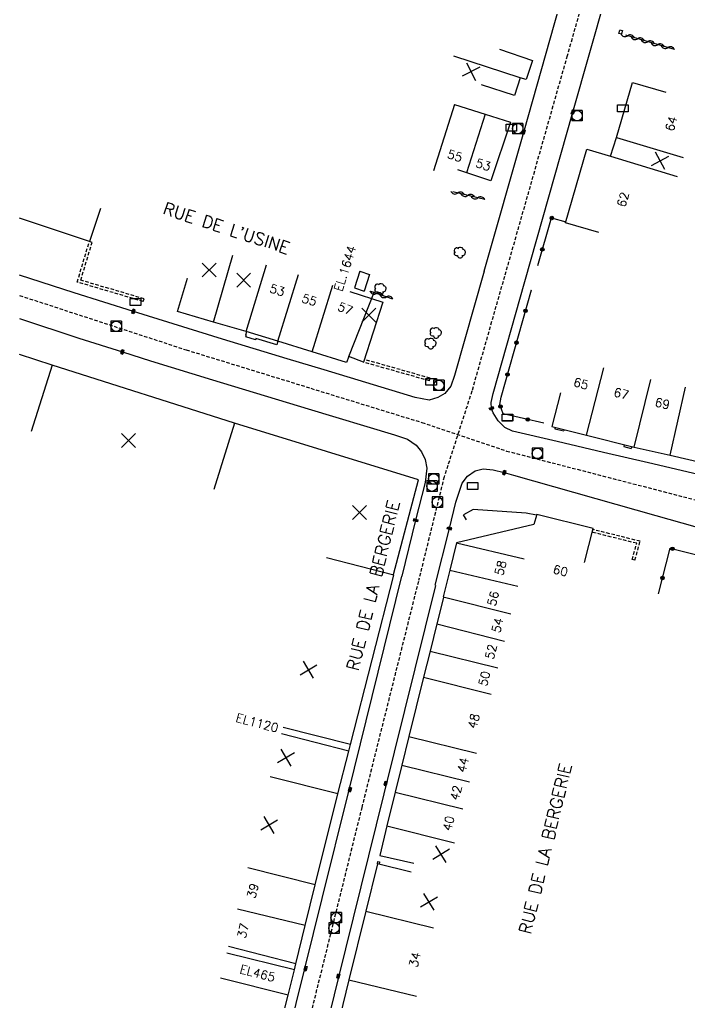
# Model space of a CAD drawing. Header units: millimetres. Extents: x 115000 to 116001, y 121999 to 123001.
# Drawn here: x 115000 to 115096.1, y 122279.4 to 122420.5 of the extents above; entities that cross this region are included whole.
import ezdxf
from ezdxf.enums import TextEntityAlignment as Align

# ---------------------------------------------------------------- set-up
doc = ezdxf.new("R2010")
doc.units = ezdxf.units.MM
doc.linetypes.add('DASHED', pattern=[0.75, 0.5, -0.25])
doc.layers.get('0').update_dxf_attribs({"linetype": 'CONTINUOUS'})
for name, color, linetype in [('W0001', 6, 'DASHED'), ('W0008', 7, 'CONTINUOUS'), ('W0100', 7, 'CONTINUOUS'), ('W0105', 7, 'CONTINUOUS'), ('W0112', 1, 'DASHED'), ('W0300', 7, 'CONTINUOUS'), ('W0310', 3, 'CONTINUOUS'), ('W0322', 7, 'CONTINUOUS'), ('W0400', 7, 'CONTINUOUS'), ('W0420', 7, 'CONTINUOUS'), ('W0984', 7, 'CONTINUOUS'), ('W0989', 7, 'CONTINUOUS'), ('W0991', 7, 'CONTINUOUS'), ('W1102', 7, 'CONTINUOUS'), ('W1471', 7, 'CONTINUOUS')]:
    doc.layers.add(name, color=color, linetype=linetype)
doc.styles.get("Standard").update_dxf_attribs({"font": 'romans.shx', "width": 0.85})

# ---------------------------------------------------------------- blocks, each defined once
blk = doc.blocks.new('T400')
for p, q in [((-0.15, 0.3), (0.15, 0.3)), ((-0.15, -0.25), (-0.15, 0.3)), ((-0.15, 0.15), (0.15, 0.15)), ((-0.15, 0), (0.15, 0)), ((0.15, 0.3), (0.15, -0.25)), ((-0.15, -0.15), (0.15, -0.15)), ((-0.15, -0.25), (-0.15, -0.3)), ((-0.15, -0.3), (0.15, -0.3)), ((0.15, -0.3), (0.15, -0.25))]:
    blk.add_line(p, q)
blk = doc.blocks.new('T420')
for p, q in [((0.75, 0.75), (-0.75, 0.75)), ((-0.75, 0.75), (-0.75, -0.75)), ((0.75, 0.75), (0.75, -0.75)), ((0.75, -0.75), (-0.75, -0.75))]:
    blk.add_line(p, q)
blk.add_ellipse((0, 0), major_axis=(-0.53, 0.53), ratio=1, start_param=3.926991, end_param=10.210176)
blk = doc.blocks.new('t991o')
at = {"color": 0, "linetype": 'Continuous'}
for p, q in [((-1, 1), (1, -1)), ((-1, -1), (1, 1))]:
    blk.add_line(p, q, dxfattribs=at)
blk = doc.blocks.new('T1471')
at = {"color": 0, "linetype": 'Continuous', "flags": 128}
blk.add_lwpolyline([(-0.75, -0.5), (-0.75, 0.5), (0.75, 0.5), (0.75, -0.5), (-0.75, -0.5)], dxfattribs=at)
blk = doc.blocks.new('T300')
for p, q in [((-0.8, 0.51), (-0.86, 0.34)), ((-0.86, 0.34), (-0.86, 0.17)), ((-0.86, 0.17), (-0.74, 0.06)), ((-0.69, 0.63), (-0.8, 0.51)), ((-0.8, -0.06), (-0.74, 0.06)), ((-0.74, 0.06), (-0.69, 0.11)), ((-0.57, 0.69), (-0.69, 0.63)), ((-0.46, 0.69), (-0.57, 0.69)), ((-0.29, 0.63), (-0.46, 0.69)), ((-0.29, 0.63), (-0.17, 0.74)), ((-0.23, 0.57), (-0.29, 0.63)), ((-0.17, 0.74), (-0.06, 0.8)), ((-0.06, 0.8), (0.06, 0.8)), ((0.06, 0.8), (0.23, 0.74)), ((0.23, 0.74), (0.34, 0.63)), ((0.34, 0.63), (0.4, 0.51)), ((0.46, 0.46), (0.34, 0.46)), ((0.4, 0.51), (0.4, 0.46)), ((0.57, 0.4), (0.46, 0.46)), ((0.57, 0.4), (0.69, 0.29)), ((0.69, 0.29), (0.74, 0.17)), ((0.74, 0.06), (0.69, -0.17)), ((0.74, 0.17), (0.74, 0.06)), ((-0.8, -0.17), (-0.8, -0.06)), ((-0.8, -0.23), (-0.8, -0.17)), ((-0.74, -0.34), (-0.8, -0.23)), ((-0.69, -0.4), (-0.74, -0.34)), ((-0.51, -0.46), (-0.69, -0.4)), ((-0.4, -0.46), (-0.51, -0.46)), ((-0.4, -0.46), (-0.34, -0.46)), ((-0.34, -0.46), (-0.34, -0.4)), ((-0.34, -0.51), (-0.34, -0.46)), ((-0.29, -0.63), (-0.34, -0.51)), ((-0.17, -0.74), (-0.29, -0.63)), ((-0.06, -0.8), (-0.17, -0.74)), ((0.06, -0.8), (-0.06, -0.8)), ((0.17, -0.74), (0.06, -0.8)), ((0.23, -0.69), (0.17, -0.74)), ((0.29, -0.46), (0.23, -0.46)), ((0.29, -0.63), (0.23, -0.69)), ((0.46, -0.4), (0.29, -0.46)), ((0.34, -0.51), (0.29, -0.63)), ((0.34, -0.51), (0.34, -0.46)), ((0.57, -0.34), (0.46, -0.4)), ((0.63, -0.29), (0.57, -0.34)), ((0.69, -0.17), (0.63, -0.29))]:
    blk.add_line(p, q)
blk = doc.blocks.new('t322o')
at = {"color": 0, "linetype": 'Continuous'}
for radius in [0.25, 0.15]:
    blk.add_circle((0, 0), radius, dxfattribs=at)
blk = doc.blocks.new('t310o')
at = {"color": 0, "linetype": 'Continuous'}
for centre, start, end in [((-0.5, 0.38), 216.8699, 323.1304), ((0.5, -0.37), 36.8699, 143.1303)]:
    blk.add_arc(centre, 0.625, start, end, dxfattribs=at)

msp = doc.modelspace()

# ---------------------------------------------------------------- linework, layer by layer
at = {"layer": 'W0001'}
for points in [[(115110.04, 122527.11), (115102.58, 122500.89), (115090.53, 122457.43), (115078.59, 122415.29), (115069.59, 122383.61)], [(115069.59, 122383.61), (115064.91, 122367.15), (115060.93, 122354.85), (115057.25, 122339.94)], [(115000, 122380.88), (115023.9, 122373.07), (115057.72, 122362.65), (115069.88, 122358.55), (115142, 122339.91), (115152.85, 122335.37), (115173.62, 122329.32), (115181.44, 122327.08), (115187.37, 122325.27), (115192.06, 122323.46), (115196.96, 122321.22), (115205.57, 122316.83), (115221.19, 122308.62), (115247.66, 122294.74), (115282.05, 122276.73), (115324.77, 122254.3), (115347.92, 122242.27), (115350.3, 122241.56), (115356.13, 122239.62)], [(115022.66, 122198.7), (115029.02, 122224.83), (115034.99, 122250.17), (115049.15, 122307.38), (115057.29, 122339.93)]]:
    msp.add_lwpolyline(points, dxfattribs=at)
at = {"layer": 'W0008'}
for points in [[(115072.53, 122382.87), (115079.41, 122407.2), (115084.2, 122424.04), (115091.63, 122450.26), (115096.7, 122468.08), (115103.31, 122491.46), (115106.76, 122503.67), (115107.47, 122505.33), (115108.6, 122506.72), (115109.99, 122507.74), (115110.8, 122508.1)], [(115066.66, 122384.35), (115072.35, 122404.34), (115081.29, 122435.84), (115084.99, 122448.99), (115095.88, 122487.44), (115095.76, 122488.59), (115095.33, 122489.54), (115094.68, 122490.3), (115094.26, 122490.57)], [(115066.66, 122384.35), (115062.43, 122369.37), (115061.88, 122367.84), (115061.02, 122366.82), (115060.03, 122366.25), (115058.78, 122365.86), (115056.77, 122366.22), (115043.73, 122370.18), (115038.41, 122371.77), (115029.12, 122374.59), (115016.33, 122378.58), (115007.84, 122381.25), (115000, 122383.81)], [(115147.06, 122345.49), (115146.6, 122344.81), (115145.8, 122344.26), (115144.67, 122344.15), (115143.47, 122344.4), (115118.84, 122350.15), (115114.41, 122351.16), (115110.01, 122352.22), (115090.25, 122356.83), (115083.79, 122358.35), (115077.13, 122359.9), (115070.74, 122361.41), (115069.65, 122361.93), (115068.69, 122362.9), (115067.98, 122364.05), (115067.75, 122364.67), (115067.69, 122365.49), (115067.98, 122366.79), (115072.53, 122382.87)], [(115000, 122377.59), (115008.48, 122374.76), (115014.74, 122372.79), (115018.8, 122371.5), (115027.67, 122368.76), (115041.43, 122364.59), (115053.79, 122360.87), (115055.66, 122360.23), (115056.9, 122359.39), (115057.66, 122358.42), (115058.22, 122357.34), (115058.45, 122356.09), (115058.19, 122354.05), (115056.83, 122348.61), (115054.84, 122340.6)], [(115059.66, 122339.28), (115061.7, 122347.43), (115062.62, 122351.23), (115063.51, 122353.92), (115064.29, 122354.96), (115065.38, 122355.69), (115066.53, 122355.99), (115067.99, 122355.86), (115069.55, 122355.48), (115070.89, 122355.09), (115091.33, 122349.31), (115113.35, 122343.09), (115142.84, 122334.8), (115145.24, 122334.13), (115153.15, 122331.94), (115167.08, 122327.95), (115174.25, 122325.95), (115185.35, 122322.75), (115190.66, 122320.8), (115196.78, 122317.94), (115205.16, 122313.61), (115237.9, 122296.43), (115249.87, 122290.2)]]:
    msp.add_lwpolyline(points, dxfattribs=at)
at = {"layer": 'W0008', "flags": 128}
for points in [[(115000, 122256.02), (115009.03, 122253.33), (115011.1, 122251.03), (115027.28, 122246.17, 0.151), (115030.71, 122247.13, 0.1683), (115032.26, 122249.3), (115043.4, 122294.3), (115047.18, 122309.51), (115054.88, 122340.59)], [(115059.69, 122339.24), (115052.26, 122309.33), (115045.65, 122282.63), (115037.18, 122248.02, 0.1716), (115037.58, 122245.45, 0.1194), (115039.54, 122243.1, 0.0531), (115042.23, 122241.62), (115058.74, 122236.64), (115061.83, 122237.18), (115092.55, 122227.92), (115132.68, 122215.77), (115162.45, 122206.76), (115182.71, 122200.7), (115228.74, 122186.86), (115249.46, 122180.61), (115303.16, 122164.47), (115305.37, 122162.31), (115323.93, 122156.92, 0.1386), (115326.16, 122156.94, 0.13), (115327.94, 122157.97, 0.1202), (115329.1, 122160.07), (115329.11, 122160.1)]]:
    msp.add_lwpolyline(points, format="xyb", dxfattribs=at)
at = {"layer": 'W0100'}
for p, q in [((115048.83, 122384.35), (115048.06, 122381.96)), ((115048.06, 122381.96), (115049.46, 122381.5))]:
    msp.add_line(p, q, dxfattribs=at)
for points in [[(115068.88, 122416.22), (115073.62, 122414.63), (115072.7, 122411.87), (115071.84, 122412.1), (115071.02, 122409.58), (115066.27, 122411.13)], [(115083.15, 122389.92), (115078.35, 122391.31), (115081.41, 122401.88), (115084.83, 122400.85), (115085.65, 122403.57), (115087.98, 122411.46), (115092.77, 122410.04)], [(115062.4, 122408.3), (115066.8, 122406.9), (115070.47, 122405.76), (115067.63, 122397.31), (115062.89, 122398.91)], [(115011.6, 122393.35), (115010.01, 122388.61), (115000, 122391.95)], [(115048.83, 122384.35), (115050.23, 122383.88), (115049.46, 122381.5)], [(115047.37, 122381.46), (115052.13, 122379.93), (115049.35, 122371.3), (115047.25, 122372.13), (115046.9, 122371.25), (115041.97, 122372.79), (115037.05, 122374.32), (115032.52, 122375.69), (115027.83, 122377.06), (115022.67, 122378.58), (115024.08, 122383.37), (115024.08, 122383.37), (115024.08, 122383.37), (115024.08, 122383.37), (115024.08, 122383.37), (115024.08, 122383.37), (115024.08, 122383.37), (115024.08, 122383.37), (115024.08, 122383.37), (115024.08, 122383.37), (115024.08, 122383.37), (115024.08, 122383.37), (115024.08, 122383.37), (115024.08, 122383.37), (115024.08, 122383.37), (115024.08, 122383.37), (115024.08, 122383.37), (115024.08, 122383.37), (115024.08, 122383.37), (115024.08, 122383.37), (115024.08, 122383.37), (115024.08, 122383.37), (115024.08, 122383.37), (115024.08, 122383.37), (115024.08, 122383.37), (115024.08, 122383.37), (115024.08, 122383.37), (115024.08, 122383.37), (115024.08, 122383.37), (115024.08, 122383.37), (115024.08, 122383.37), (115024.08, 122383.37), (115024.08, 122383.37), (115024.08, 122383.37), (115024.08, 122383.37), (115024.08, 122383.37), (115024.08, 122383.37), (115024.08, 122383.37), (115024.08, 122383.37), (115024.08, 122383.37), (115024.08, 122383.37), (115024.08, 122383.37), (115024.08, 122383.37), (115024.08, 122383.37), (115024.08, 122383.37), (115024.08, 122383.37), (115024.08, 122383.37), (115024.08, 122383.37), (115024.08, 122383.37), (115024.08, 122383.37), (115024.08, 122383.37), (115024.08, 122383.37), (115024.08, 122383.37), (115024.08, 122383.37), (115024.08, 122383.37), (115024.08, 122383.37), (115024.08, 122383.37), (115024.08, 122383.37), (115024.08, 122383.37), (115024.08, 122383.37), (115024.08, 122383.37), (115024.08, 122383.37), (115024.08, 122383.37), (115024.08, 122383.37), (115024.08, 122383.37), (115024.08, 122383.37), (115024.08, 122383.37), (115024.08, 122383.37), (115024.08, 122383.37), (115024.08, 122383.37), (115024.08, 122383.37), (115024.08, 122383.37), (115024.08, 122383.37), (115024.08, 122383.37), (115024.08, 122383.37), (115024.08, 122383.37), (115024.08, 122383.37), (115024.08, 122383.37), (115024.08, 122383.37), (115024.08, 122383.37), (115024.08, 122383.37), (115024.08, 122383.37), (115024.08, 122383.37), (115024.08, 122383.37), (115024.08, 122383.37), (115024.08, 122383.37), (115024.08, 122383.37), (115024.08, 122383.37), (115024.08, 122383.37), (115024.08, 122383.37), (115024.08, 122383.37), (115024.08, 122383.37), (115024.08, 122383.37), (115024.08, 122383.37), (115024.08, 122383.37), (115024.08, 122383.37), (115024.08, 122383.37), (115024.08, 122383.37), (115024.08, 122383.37), (115024.08, 122383.37), (115024.08, 122383.37), (115024.08, 122383.37), (115024.08, 122383.37), (115024.08, 122383.37), (115024.08, 122383.37), (115024.08, 122383.37), (115024.08, 122383.37), (115024.08, 122383.37), (115024.08, 122383.37), (115024.08, 122383.37)], [(115053.65, 122340.8), (115057.26, 122354.43), (115030.82, 122362.57), (115004.66, 122370.89), (115000, 122372.38)], [(115077.61, 122366.92), (115076.38, 122362.07), (115081.38, 122360.81), (115088.22, 122359.11), (115093.35, 122357.95), (115098.09, 122356.86)], [(115081.09, 122342.57), (115082.31, 122347.42), (115074.22, 122349.45), (115073.82, 122347.99), (115062.7, 122345.36), (115061.77, 122341.46), (115060.81, 122337.62)], [(115065.66, 122336.41), (115065.66, 122336.41), (115065.66, 122336.41), (115065.66, 122336.41), (115065.66, 122336.41), (115065.66, 122336.41), (115065.66, 122336.41), (115065.66, 122336.41), (115065.66, 122336.41), (115065.66, 122336.41), (115065.66, 122336.41), (115065.66, 122336.41), (115065.66, 122336.41), (115065.66, 122336.41), (115065.66, 122336.41), (115065.66, 122336.41), (115065.66, 122336.41), (115065.66, 122336.41), (115065.66, 122336.41), (115065.66, 122336.41), (115065.66, 122336.41), (115065.66, 122336.41), (115065.66, 122336.41), (115065.66, 122336.41), (115065.66, 122336.41), (115065.66, 122336.41), (115065.66, 122336.41), (115065.66, 122336.41), (115065.66, 122336.41), (115065.66, 122336.41), (115065.66, 122336.41), (115065.66, 122336.41), (115065.66, 122336.41), (115065.66, 122336.41), (115065.66, 122336.41), (115065.66, 122336.41), (115065.66, 122336.41), (115065.66, 122336.41), (115065.66, 122336.41), (115065.66, 122336.41), (115065.66, 122336.41), (115065.66, 122336.41), (115065.66, 122336.41), (115065.66, 122336.41), (115065.66, 122336.41), (115065.66, 122336.41), (115065.66, 122336.41), (115065.66, 122336.41), (115065.66, 122336.41), (115065.66, 122336.41), (115065.66, 122336.41), (115065.66, 122336.41), (115065.66, 122336.41), (115065.66, 122336.41), (115065.66, 122336.41), (115065.66, 122336.41), (115065.66, 122336.41), (115065.66, 122336.41), (115065.66, 122336.41), (115065.66, 122336.41), (115065.66, 122336.41)]]:
    msp.add_lwpolyline(points, dxfattribs=at)
at = {"layer": 'W0100', "flags": 128}
for points in [[(115006.35, 122265.8), (115005.02, 122260.98), (115009.14, 122259.85), (115008.66, 122258.12), (115010.99, 122257.5), (115010.19, 122254.46), (115014.58, 122253.14), (115026.39, 122250.18), (115026.71, 122251.58), (115031.02, 122250.46), (115033.99, 122262.45), (115038.53, 122280.42), (115039.43, 122284.09), (115039.65, 122284.96), (115040.98, 122290.44), (115042.44, 122296.3), (115045.69, 122309.36), (115047.27, 122315.45), (115047.51, 122316.4), (115053.7, 122340.73)], [(115060.84, 122337.54), (115059.87, 122333.72), (115058.92, 122329.81), (115057.98, 122326.08), (115055.88, 122317.59), (115054.87, 122313.47), (115053.91, 122309.57), (115052.71, 122304.73), (115051.72, 122300.51), (115056.59, 122299.37)], [(115056.2, 122298.08), (115051.35, 122299.27), (115049.68, 122292.48), (115047.27, 122282.66), (115045.13, 122273.99)]]:
    msp.add_lwpolyline(points, dxfattribs=at)
at = {"layer": 'W0105'}
for p, q in [((115032.56, 122375.68), (115032.44, 122375.16)), ((115037.08, 122374.31), (115036.93, 122373.8)), ((115076.89, 122361.95), (115076.84, 122361.75)), ((115076.84, 122361.75), (115078.1, 122361.44)), ((115078.15, 122361.62), (115078.1, 122361.44)), ((115086.77, 122359.47), (115086.7, 122359.2)), ((115086.7, 122359.2), (115087.79, 122358.92)), ((115087.86, 122359.2), (115087.79, 122358.92)), ((115064.12, 122348.67), (115063.73, 122349.39))]:
    msp.add_line(p, q, dxfattribs=at)
for points in [[(115036.93, 122373.8), (115033.92, 122374.71), (115033.85, 122374.52), (115032.48, 122374.95), (115032.57, 122375.13), (115032.44, 122375.16)], [(115074.18, 122349.32), (115072.72, 122349.65), (115065.12, 122350.16), (115063.73, 122349.39)]]:
    msp.add_lwpolyline(points, dxfattribs=at)
at = {"layer": 'W0112'}
for p, q in [((115086.02, 122418.49), (115086.17, 122419.01)), ((115086.17, 122419.01), (115086.55, 122418.89))]:
    msp.add_line(p, q, dxfattribs=at)
for points in [[(115086.55, 122418.89), (115086.4, 122418.38), (115086.02, 122418.49)], [(115017.74, 122380), (115008.27, 122382.81), (115010.01, 122388.62), (115010.01, 122388.62), (115010.01, 122388.62), (115010.01, 122388.62), (115010.01, 122388.62), (115010.01, 122388.62), (115010.01, 122388.62), (115010.01, 122388.62), (115010.01, 122388.62), (115010.01, 122388.62), (115010.01, 122388.62), (115010.01, 122388.62), (115010.01, 122388.62), (115010.01, 122388.62), (115010.01, 122388.62), (115010.01, 122388.62), (115010.01, 122388.62), (115010.01, 122388.62), (115010.01, 122388.62), (115010.01, 122388.62), (115010.01, 122388.62), (115010.01, 122388.62), (115010.01, 122388.62), (115010.01, 122388.62), (115010.01, 122388.62), (115010.01, 122388.62), (115010.01, 122388.62), (115010.01, 122388.62), (115010.01, 122388.62), (115010.01, 122388.62), (115010.01, 122388.62), (115010.01, 122388.62), (115010.01, 122388.62), (115010.01, 122388.62), (115010.01, 122388.62), (115010.01, 122388.62), (115010.01, 122388.62), (115010.01, 122388.62), (115010.01, 122388.62), (115010.01, 122388.62), (115010.01, 122388.62), (115010.01, 122388.62), (115010.01, 122388.62), (115010.01, 122388.62), (115010.01, 122388.62), (115010.01, 122388.62), (115010.01, 122388.62), (115010.01, 122388.62), (115010.01, 122388.62), (115010.01, 122388.62), (115010.01, 122388.62), (115010.01, 122388.62), (115010.01, 122388.62), (115010.01, 122388.62), (115010.01, 122388.62), (115010.01, 122388.62), (115010.01, 122388.62), (115010.01, 122388.62), (115010.01, 122388.62), (115010.01, 122388.62), (115010.01, 122388.62), (115010.01, 122388.62), (115010.01, 122388.62), (115010.01, 122388.62), (115010.01, 122388.62), (115010.01, 122388.62), (115010.01, 122388.62), (115010.01, 122388.62), (115010.01, 122388.62), (115010.01, 122388.62), (115010.01, 122388.62), (115010.01, 122388.62), (115010.01, 122388.62), (115010.01, 122388.62), (115010.01, 122388.62), (115010.01, 122388.62), (115010.01, 122388.62), (115010.01, 122388.62), (115010.01, 122388.62), (115010.01, 122388.62), (115010.01, 122388.62), (115010.01, 122388.62), (115010.01, 122388.62), (115010.01, 122388.62), (115010.01, 122388.62), (115010.01, 122388.62), (115010.01, 122388.62), (115010.01, 122388.62), (115010.01, 122388.62), (115010.01, 122388.62), (115010.01, 122388.62), (115010.01, 122388.62), (115010.01, 122388.62), (115010.01, 122388.62), (115010.01, 122388.62), (115010.01, 122388.62), (115010.01, 122388.62), (115010.01, 122388.62), (115010.01, 122388.62), (115010.01, 122388.62), (115010.01, 122388.62), (115010.01, 122388.62), (115010.01, 122388.62), (115010.01, 122388.62), (115010.01, 122388.62), (115010.01, 122388.62), (115010.01, 122388.62), (115010.01, 122388.62), (115010.01, 122388.62), (115010.01, 122388.62), (115010.01, 122388.62), (115010.01, 122388.62), (115010.01, 122388.62), (115010.01, 122388.62), (115010.01, 122388.62), (115010.01, 122388.62), (115010.01, 122388.62), (115010.01, 122388.62)], [(115017.74, 122380), (115017.86, 122380.39), (115008.76, 122383.08), (115010.39, 122388.5), (115010.01, 122388.62), (115010.01, 122388.62), (115010.01, 122388.62), (115010.01, 122388.62), (115010.01, 122388.62), (115010.01, 122388.62), (115010.01, 122388.62), (115010.01, 122388.62), (115010.01, 122388.62), (115010.01, 122388.62), (115010.01, 122388.62), (115010.01, 122388.62), (115010.01, 122388.62), (115010.01, 122388.62), (115010.01, 122388.62), (115010.01, 122388.62), (115010.01, 122388.62), (115010.01, 122388.62), (115010.01, 122388.62), (115010.01, 122388.62), (115010.01, 122388.62), (115010.01, 122388.62), (115010.01, 122388.62), (115010.01, 122388.62), (115010.01, 122388.62), (115010.01, 122388.62), (115010.01, 122388.62), (115010.01, 122388.62), (115010.01, 122388.62), (115010.01, 122388.62), (115010.01, 122388.62), (115010.01, 122388.62), (115010.01, 122388.62), (115010.01, 122388.62), (115010.01, 122388.62), (115010.01, 122388.62), (115010.01, 122388.62), (115010.01, 122388.62), (115010.01, 122388.62), (115010.01, 122388.62), (115010.01, 122388.62), (115010.01, 122388.62), (115010.01, 122388.62), (115010.01, 122388.62), (115010.01, 122388.62), (115010.01, 122388.62), (115010.01, 122388.62), (115010.01, 122388.62), (115010.01, 122388.62), (115010.01, 122388.62), (115010.01, 122388.62), (115010.01, 122388.62), (115010.01, 122388.62), (115010.01, 122388.62), (115010.01, 122388.62), (115010.01, 122388.62), (115010.01, 122388.62), (115010.01, 122388.62), (115010.01, 122388.62), (115010.01, 122388.62), (115010.01, 122388.62), (115010.01, 122388.62), (115010.01, 122388.62), (115010.01, 122388.62), (115010.01, 122388.62), (115010.01, 122388.62), (115010.01, 122388.62), (115010.01, 122388.62), (115010.01, 122388.62), (115010.01, 122388.62), (115010.01, 122388.62), (115010.01, 122388.62), (115010.01, 122388.62), (115010.01, 122388.62), (115010.01, 122388.62), (115010.01, 122388.62), (115010.01, 122388.62), (115010.01, 122388.62), (115010.01, 122388.62), (115010.01, 122388.62), (115010.01, 122388.62), (115010.01, 122388.62), (115010.01, 122388.62), (115010.01, 122388.62), (115010.01, 122388.62), (115010.01, 122388.62), (115010.01, 122388.62), (115010.01, 122388.62), (115010.01, 122388.62), (115010.01, 122388.62), (115010.01, 122388.62), (115010.01, 122388.62), (115010.01, 122388.62), (115010.01, 122388.62), (115010.01, 122388.62), (115010.01, 122388.62), (115010.01, 122388.62), (115010.01, 122388.62), (115010.01, 122388.62), (115010.01, 122388.62), (115010.01, 122388.62), (115010.01, 122388.62), (115010.01, 122388.62), (115010.01, 122388.62), (115010.01, 122388.62), (115010.01, 122388.62), (115010.01, 122388.62), (115010.01, 122388.62), (115010.01, 122388.62), (115010.01, 122388.62), (115010.01, 122388.62), (115010.01, 122388.62), (115010.01, 122388.62), (115010.01, 122388.62), (115010.01, 122388.62), (115010.01, 122388.62)], [(115058.84, 122368.62), (115058.94, 122369), (115049.46, 122371.69), (115049.35, 122371.3), (115049.35, 122371.3), (115049.35, 122371.3), (115049.35, 122371.3), (115049.35, 122371.3), (115049.35, 122371.3), (115049.35, 122371.3), (115049.35, 122371.3), (115049.35, 122371.3), (115049.35, 122371.3), (115049.35, 122371.3), (115049.35, 122371.3), (115049.35, 122371.3), (115049.35, 122371.3), (115049.35, 122371.3), (115049.35, 122371.3), (115049.35, 122371.3), (115049.35, 122371.3), (115049.35, 122371.3), (115049.35, 122371.3), (115049.35, 122371.3), (115049.35, 122371.3), (115049.35, 122371.3), (115049.35, 122371.3), (115049.35, 122371.3), (115049.35, 122371.3), (115049.35, 122371.3), (115049.35, 122371.3), (115049.35, 122371.3), (115049.35, 122371.3), (115049.35, 122371.3), (115049.35, 122371.3), (115049.35, 122371.3), (115049.35, 122371.3), (115049.35, 122371.3), (115049.35, 122371.3), (115049.35, 122371.3), (115049.35, 122371.3), (115049.35, 122371.3), (115049.35, 122371.3), (115049.35, 122371.3), (115049.35, 122371.3), (115049.35, 122371.3), (115049.35, 122371.3), (115049.35, 122371.3), (115049.35, 122371.3), (115049.35, 122371.3), (115049.35, 122371.3), (115049.35, 122371.3), (115049.35, 122371.3), (115049.35, 122371.3), (115049.35, 122371.3), (115049.35, 122371.3), (115049.35, 122371.3), (115049.35, 122371.3), (115049.35, 122371.3), (115049.35, 122371.3), (115049.35, 122371.3), (115049.35, 122371.3), (115049.35, 122371.3), (115049.35, 122371.3), (115049.35, 122371.3), (115049.35, 122371.3), (115049.35, 122371.3), (115049.35, 122371.3), (115049.35, 122371.3), (115049.35, 122371.3), (115049.35, 122371.3), (115049.35, 122371.3), (115049.35, 122371.3), (115049.35, 122371.3), (115049.35, 122371.3), (115049.35, 122371.3), (115049.35, 122371.3), (115049.35, 122371.3), (115049.35, 122371.3), (115049.35, 122371.3), (115049.35, 122371.3), (115049.35, 122371.3), (115049.35, 122371.3), (115049.35, 122371.3), (115049.35, 122371.3), (115049.35, 122371.3), (115049.35, 122371.3), (115049.35, 122371.3), (115049.35, 122371.3), (115049.35, 122371.3), (115049.35, 122371.3), (115049.35, 122371.3), (115049.35, 122371.3), (115049.35, 122371.3), (115049.35, 122371.3), (115049.35, 122371.3), (115049.35, 122371.3), (115049.35, 122371.3), (115049.35, 122371.3), (115049.35, 122371.3), (115049.35, 122371.3), (115049.35, 122371.3), (115049.35, 122371.3), (115049.35, 122371.3), (115049.35, 122371.3), (115049.35, 122371.3), (115049.35, 122371.3), (115049.35, 122371.3), (115049.35, 122371.3), (115049.35, 122371.3), (115049.35, 122371.3), (115049.35, 122371.3), (115049.35, 122371.3), (115049.35, 122371.3), (115049.35, 122371.3), (115049.35, 122371.3), (115049.35, 122371.3), (115049.35, 122371.3), (115049.35, 122371.3), (115049.35, 122371.3)], [(115058.84, 122368.62), (115049.35, 122371.3), (115049.35, 122371.3), (115049.35, 122371.3), (115049.35, 122371.3), (115049.35, 122371.3), (115049.35, 122371.3), (115049.35, 122371.3), (115049.35, 122371.3), (115049.35, 122371.3), (115049.35, 122371.3), (115049.35, 122371.3), (115049.35, 122371.3), (115049.35, 122371.3), (115049.35, 122371.3), (115049.35, 122371.3), (115049.35, 122371.3), (115049.35, 122371.3), (115049.35, 122371.3), (115049.35, 122371.3), (115049.35, 122371.3), (115049.35, 122371.3), (115049.35, 122371.3), (115049.35, 122371.3), (115049.35, 122371.3), (115049.35, 122371.3), (115049.35, 122371.3), (115049.35, 122371.3), (115049.35, 122371.3), (115049.35, 122371.3), (115049.35, 122371.3), (115049.35, 122371.3), (115049.35, 122371.3), (115049.35, 122371.3), (115049.35, 122371.3), (115049.35, 122371.3), (115049.35, 122371.3), (115049.35, 122371.3), (115049.35, 122371.3), (115049.35, 122371.3), (115049.35, 122371.3), (115049.35, 122371.3), (115049.35, 122371.3), (115049.35, 122371.3), (115049.35, 122371.3), (115049.35, 122371.3), (115049.35, 122371.3), (115049.35, 122371.3), (115049.35, 122371.3), (115049.35, 122371.3), (115049.35, 122371.3), (115049.35, 122371.3), (115049.35, 122371.3), (115049.35, 122371.3), (115049.35, 122371.3), (115049.35, 122371.3), (115049.35, 122371.3), (115049.35, 122371.3), (115049.35, 122371.3), (115049.35, 122371.3), (115049.35, 122371.3), (115049.35, 122371.3), (115049.35, 122371.3), (115049.35, 122371.3), (115049.35, 122371.3), (115049.35, 122371.3), (115049.35, 122371.3), (115049.35, 122371.3), (115049.35, 122371.3), (115049.35, 122371.3), (115049.35, 122371.3), (115049.35, 122371.3), (115049.35, 122371.3), (115049.35, 122371.3), (115049.35, 122371.3), (115049.35, 122371.3), (115049.35, 122371.3), (115049.35, 122371.3), (115049.35, 122371.3), (115049.35, 122371.3), (115049.35, 122371.3), (115049.35, 122371.3), (115049.35, 122371.3), (115049.35, 122371.3), (115049.35, 122371.3), (115049.35, 122371.3), (115049.35, 122371.3), (115049.35, 122371.3), (115049.35, 122371.3), (115049.35, 122371.3), (115049.35, 122371.3), (115049.35, 122371.3), (115049.35, 122371.3), (115049.35, 122371.3), (115049.35, 122371.3), (115049.35, 122371.3), (115049.35, 122371.3), (115049.35, 122371.3), (115049.35, 122371.3), (115049.35, 122371.3), (115049.35, 122371.3), (115049.35, 122371.3), (115049.35, 122371.3), (115049.35, 122371.3), (115049.35, 122371.3), (115049.35, 122371.3), (115049.35, 122371.3), (115049.35, 122371.3), (115049.35, 122371.3), (115049.35, 122371.3), (115049.35, 122371.3), (115049.35, 122371.3), (115049.35, 122371.3), (115049.35, 122371.3), (115049.35, 122371.3), (115049.35, 122371.3), (115049.35, 122371.3), (115049.35, 122371.3), (115049.35, 122371.3), (115049.35, 122371.3)], [(115088.32, 122342.87), (115087.93, 122342.98), (115088.57, 122345.3), (115082.22, 122346.88), (115082.32, 122347.27), (115082.32, 122347.27), (115082.32, 122347.27), (115082.32, 122347.27), (115082.32, 122347.27), (115082.32, 122347.27), (115082.32, 122347.27), (115082.32, 122347.27), (115082.32, 122347.27), (115082.32, 122347.27), (115082.32, 122347.27), (115082.32, 122347.27), (115082.32, 122347.27), (115082.32, 122347.27), (115082.32, 122347.27), (115082.32, 122347.27), (115082.32, 122347.27), (115082.32, 122347.27), (115082.32, 122347.27), (115082.32, 122347.27), (115082.32, 122347.27), (115082.32, 122347.27), (115082.32, 122347.27), (115082.32, 122347.27), (115082.32, 122347.27), (115082.32, 122347.27), (115082.32, 122347.27), (115082.32, 122347.27), (115082.32, 122347.27), (115082.32, 122347.27), (115082.32, 122347.27), (115082.32, 122347.27), (115082.32, 122347.27), (115082.32, 122347.27), (115082.32, 122347.27), (115082.32, 122347.27), (115082.32, 122347.27), (115082.32, 122347.27), (115082.32, 122347.27), (115082.32, 122347.27), (115082.32, 122347.27), (115082.32, 122347.27), (115082.32, 122347.27), (115082.32, 122347.27), (115082.32, 122347.27), (115082.32, 122347.27), (115082.32, 122347.27), (115082.32, 122347.27), (115082.32, 122347.27), (115082.32, 122347.27), (115082.32, 122347.27), (115082.32, 122347.27), (115082.32, 122347.27), (115082.32, 122347.27), (115082.32, 122347.27), (115082.32, 122347.27), (115082.32, 122347.27), (115082.32, 122347.27), (115082.32, 122347.27), (115082.32, 122347.27), (115082.32, 122347.27), (115082.32, 122347.27), (115082.32, 122347.27), (115082.32, 122347.27), (115082.32, 122347.27), (115082.32, 122347.27), (115082.32, 122347.27), (115082.32, 122347.27), (115082.32, 122347.27), (115082.32, 122347.27), (115082.32, 122347.27), (115082.32, 122347.27), (115082.32, 122347.27), (115082.32, 122347.27), (115082.32, 122347.27), (115082.32, 122347.27), (115082.32, 122347.27), (115082.32, 122347.27), (115082.32, 122347.27), (115082.32, 122347.27), (115082.32, 122347.27), (115082.32, 122347.27), (115082.32, 122347.27), (115082.32, 122347.27), (115082.32, 122347.27), (115082.32, 122347.27), (115082.32, 122347.27), (115082.32, 122347.27), (115082.32, 122347.27), (115082.32, 122347.27), (115082.32, 122347.27), (115082.32, 122347.27), (115082.32, 122347.27), (115082.32, 122347.27), (115082.32, 122347.27), (115082.32, 122347.27), (115082.32, 122347.27), (115082.32, 122347.27), (115082.32, 122347.27), (115082.32, 122347.27), (115082.32, 122347.27), (115082.32, 122347.27), (115082.32, 122347.27), (115082.32, 122347.27), (115082.32, 122347.27), (115082.32, 122347.27), (115082.32, 122347.27), (115082.32, 122347.27), (115082.32, 122347.27), (115082.32, 122347.27), (115082.32, 122347.27), (115082.32, 122347.27), (115082.32, 122347.27), (115082.32, 122347.27), (115082.32, 122347.27), (115082.32, 122347.27)], [(115088.32, 122342.87), (115089.06, 122345.59), (115082.32, 122347.27), (115082.32, 122347.27), (115082.32, 122347.27), (115082.32, 122347.27), (115082.32, 122347.27), (115082.32, 122347.27), (115082.32, 122347.27), (115082.32, 122347.27), (115082.32, 122347.27), (115082.32, 122347.27), (115082.32, 122347.27), (115082.32, 122347.27), (115082.32, 122347.27), (115082.32, 122347.27), (115082.32, 122347.27), (115082.32, 122347.27), (115082.32, 122347.27), (115082.32, 122347.27), (115082.32, 122347.27), (115082.32, 122347.27), (115082.32, 122347.27), (115082.32, 122347.27), (115082.32, 122347.27), (115082.32, 122347.27), (115082.32, 122347.27), (115082.32, 122347.27), (115082.32, 122347.27), (115082.32, 122347.27), (115082.32, 122347.27), (115082.32, 122347.27), (115082.32, 122347.27), (115082.32, 122347.27), (115082.32, 122347.27), (115082.32, 122347.27), (115082.32, 122347.27), (115082.32, 122347.27), (115082.32, 122347.27), (115082.32, 122347.27), (115082.32, 122347.27), (115082.32, 122347.27), (115082.32, 122347.27), (115082.32, 122347.27), (115082.32, 122347.27), (115082.32, 122347.27), (115082.32, 122347.27), (115082.32, 122347.27), (115082.32, 122347.27), (115082.32, 122347.27), (115082.32, 122347.27), (115082.32, 122347.27), (115082.32, 122347.27), (115082.32, 122347.27), (115082.32, 122347.27), (115082.32, 122347.27), (115082.32, 122347.27), (115082.32, 122347.27), (115082.32, 122347.27), (115082.32, 122347.27), (115082.32, 122347.27), (115082.32, 122347.27), (115082.32, 122347.27), (115082.32, 122347.27), (115082.32, 122347.27), (115082.32, 122347.27), (115082.32, 122347.27), (115082.32, 122347.27), (115082.32, 122347.27), (115082.32, 122347.27), (115082.32, 122347.27), (115082.32, 122347.27), (115082.32, 122347.27), (115082.32, 122347.27), (115082.32, 122347.27), (115082.32, 122347.27), (115082.32, 122347.27), (115082.32, 122347.27), (115082.32, 122347.27), (115082.32, 122347.27), (115082.32, 122347.27), (115082.32, 122347.27), (115082.32, 122347.27), (115082.32, 122347.27), (115082.32, 122347.27), (115082.32, 122347.27), (115082.32, 122347.27), (115082.32, 122347.27), (115082.32, 122347.27), (115082.32, 122347.27), (115082.32, 122347.27), (115082.32, 122347.27), (115082.32, 122347.27), (115082.32, 122347.27), (115082.32, 122347.27), (115082.32, 122347.27), (115082.32, 122347.27), (115082.32, 122347.27), (115082.32, 122347.27), (115082.32, 122347.27), (115082.32, 122347.27), (115082.32, 122347.27), (115082.32, 122347.27), (115082.32, 122347.27), (115082.32, 122347.27), (115082.32, 122347.27), (115082.32, 122347.27), (115082.32, 122347.27), (115082.32, 122347.27), (115082.32, 122347.27), (115082.32, 122347.27), (115082.32, 122347.27), (115082.32, 122347.27), (115082.32, 122347.27), (115082.32, 122347.27), (115082.32, 122347.27), (115082.32, 122347.27), (115082.32, 122347.27), (115082.32, 122347.27), (115082.32, 122347.27)], [(115051.35, 122299.27), (115051.42, 122299.62), (115051.66, 122299.57), (115051.59, 122299.21)]]:
    msp.add_lwpolyline(points, dxfattribs=at)
at = {"layer": 'W0310'}
for p, q in [((115093.99, 122416.17), (115086.99, 122418.25)), ((115066.76, 122394.66), (115062.17, 122395.76)), ((115053.58, 122380.33), (115050.42, 122381.47))]:
    msp.add_line(p, q, dxfattribs=at)
at = {"layer": 'W0322'}
for points in [[(115074.38, 122385.2), (115076.33, 122392), (115078.38, 122391.44)], [(115075.25, 122362.55), (115069.38, 122363.9), (115068.93, 122365.22), (115069.12, 122366.28), (115073.46, 122381.68), (115073.46, 122381.68), (115073.46, 122381.68), (115073.46, 122381.68), (115073.46, 122381.68), (115073.46, 122381.68), (115073.46, 122381.68), (115073.46, 122381.68), (115073.46, 122381.68), (115073.46, 122381.68), (115073.46, 122381.68), (115073.46, 122381.68), (115073.46, 122381.68), (115073.46, 122381.68), (115073.46, 122381.68), (115073.46, 122381.68), (115073.46, 122381.68), (115073.46, 122381.68), (115073.46, 122381.68), (115073.46, 122381.68), (115073.46, 122381.68), (115073.46, 122381.68), (115073.46, 122381.68), (115073.46, 122381.68), (115073.46, 122381.68), (115073.46, 122381.68), (115073.46, 122381.68), (115073.46, 122381.68), (115073.46, 122381.68), (115073.46, 122381.68), (115073.46, 122381.68), (115073.46, 122381.68), (115073.46, 122381.68), (115073.46, 122381.68), (115073.46, 122381.68), (115073.46, 122381.68), (115073.46, 122381.68), (115073.46, 122381.68), (115073.46, 122381.68), (115073.46, 122381.68), (115073.46, 122381.68), (115073.46, 122381.68), (115073.46, 122381.68), (115073.46, 122381.68), (115073.46, 122381.68), (115073.46, 122381.68), (115073.46, 122381.68), (115073.46, 122381.68), (115073.46, 122381.68), (115073.46, 122381.68), (115073.46, 122381.68), (115073.46, 122381.68), (115073.46, 122381.68), (115073.46, 122381.68), (115073.46, 122381.68), (115073.46, 122381.68), (115073.46, 122381.68), (115073.46, 122381.68), (115073.46, 122381.68), (115073.46, 122381.68), (115073.46, 122381.68), (115073.46, 122381.68), (115073.46, 122381.68), (115073.46, 122381.68), (115073.46, 122381.68), (115073.46, 122381.68), (115073.46, 122381.68), (115073.46, 122381.68), (115073.46, 122381.68), (115073.46, 122381.68), (115073.46, 122381.68), (115073.46, 122381.68), (115073.46, 122381.68), (115073.46, 122381.68), (115073.46, 122381.68), (115073.46, 122381.68), (115073.46, 122381.68), (115073.46, 122381.68), (115073.46, 122381.68), (115073.46, 122381.68), (115073.46, 122381.68), (115073.46, 122381.68), (115073.46, 122381.68), (115073.46, 122381.68), (115073.46, 122381.68), (115073.46, 122381.68), (115073.46, 122381.68), (115073.46, 122381.68), (115073.46, 122381.68), (115073.46, 122381.68), (115073.46, 122381.68), (115073.46, 122381.68), (115073.46, 122381.68), (115073.46, 122381.68), (115073.46, 122381.68), (115073.46, 122381.68), (115073.46, 122381.68)], [(115073.46, 122381.68), (115073.46, 122381.68), (115073.46, 122381.68), (115073.46, 122381.68), (115073.46, 122381.68), (115073.46, 122381.68), (115073.46, 122381.68), (115073.46, 122381.68), (115073.46, 122381.68), (115073.46, 122381.68), (115073.46, 122381.68), (115073.46, 122381.68), (115073.46, 122381.68), (115073.46, 122381.68), (115073.46, 122381.68), (115073.46, 122381.68), (115073.46, 122381.68), (115073.46, 122381.68), (115073.46, 122381.68), (115073.46, 122381.68)], [(115091.69, 122338.03), (115091.69, 122338.03), (115091.69, 122338.03), (115091.69, 122338.03), (115091.69, 122338.03), (115091.69, 122338.03), (115091.69, 122338.03), (115091.69, 122338.03), (115091.69, 122338.03), (115091.69, 122338.03), (115091.69, 122338.03), (115091.69, 122338.03), (115091.69, 122338.03), (115091.69, 122338.03), (115091.69, 122338.03), (115091.69, 122338.03), (115091.69, 122338.03), (115091.69, 122338.03), (115093.38, 122344.61), (115111.88, 122339.95)], [(115091.69, 122338.03), (115091.69, 122338.03), (115091.69, 122338.03), (115091.69, 122338.03), (115091.69, 122338.03), (115091.69, 122338.03), (115091.69, 122338.03), (115091.69, 122338.03), (115091.69, 122338.03), (115091.69, 122338.03), (115091.69, 122338.03), (115091.69, 122338.03), (115091.69, 122338.03), (115091.69, 122338.03), (115091.69, 122338.03), (115091.69, 122338.03), (115091.69, 122338.03), (115091.69, 122338.03), (115091.69, 122338.03), (115091.69, 122338.03), (115091.69, 122338.03), (115091.69, 122338.03), (115091.69, 122338.03), (115091.69, 122338.03), (115091.69, 122338.03), (115091.69, 122338.03), (115091.69, 122338.03), (115091.69, 122338.03), (115091.69, 122338.03), (115091.69, 122338.03), (115091.69, 122338.03), (115091.69, 122338.03), (115091.69, 122338.03), (115091.69, 122338.03), (115091.69, 122338.03), (115091.69, 122338.03), (115091.69, 122338.03), (115091.69, 122338.03), (115091.69, 122338.03), (115091.69, 122338.03), (115091.69, 122338.03), (115091.69, 122338.03), (115091.69, 122338.03), (115091.69, 122338.03), (115091.69, 122338.03), (115091.69, 122338.03), (115091.69, 122338.03), (115091.69, 122338.03), (115091.69, 122338.03), (115091.69, 122338.03), (115091.69, 122338.03), (115091.69, 122338.03), (115091.69, 122338.03), (115091.69, 122338.03), (115091.69, 122338.03), (115091.69, 122338.03), (115091.69, 122338.03), (115091.69, 122338.03), (115091.69, 122338.03), (115091.69, 122338.03), (115091.69, 122338.03), (115091.69, 122338.03), (115091.69, 122338.03), (115091.69, 122338.03), (115091.69, 122338.03), (115091.69, 122338.03), (115091.69, 122338.03), (115091.69, 122338.03), (115091.69, 122338.03), (115091.69, 122338.03), (115091.69, 122338.03), (115091.69, 122338.03), (115091.69, 122338.03), (115091.69, 122338.03), (115091.69, 122338.03), (115091.69, 122338.03), (115091.69, 122338.03), (115091.69, 122338.03), (115091.69, 122338.03), (115091.69, 122338.03), (115091.69, 122338.03), (115091.69, 122338.03), (115091.69, 122338.03), (115091.69, 122338.03), (115091.69, 122338.03), (115091.69, 122338.03), (115091.69, 122338.03), (115091.69, 122338.03), (115091.69, 122338.03), (115091.69, 122338.03), (115091.69, 122338.03), (115091.69, 122338.03), (115091.69, 122338.03), (115091.69, 122338.03), (115091.69, 122338.03), (115091.69, 122338.03), (115091.69, 122338.03), (115091.69, 122338.03), (115091.69, 122338.03), (115091.69, 122338.03), (115091.69, 122338.03)]]:
    msp.add_lwpolyline(points, dxfattribs=at)
at = {"layer": 'W1102'}
for p, q in [((115071.84, 122412.1), (115062.34, 122415.21)), ((115062.4, 122408.3), (115059.38, 122398.76)), ((115066.8, 122406.9), (115064.14, 122398.49)), ((115085.65, 122403.57), (115095.22, 122400.69)), ((115084.83, 122400.85), (115094.4, 122397.97)), ((115027.83, 122377.06), (115030.62, 122386.66)), ((115032.52, 122375.69), (115035.41, 122385.26)), ((115037.05, 122374.32), (115040.02, 122383.87)), ((115041.97, 122372.79), (115044.94, 122382.34)), ((115047.25, 122372.13), (115050.91, 122381.44)), ((115004.66, 122370.89), (115001.63, 122361.36)), ((115081.38, 122360.81), (115083.83, 122370.5)), ((115088.22, 122359.11), (115090.62, 122368.82)), ((115093.35, 122357.95), (115095.56, 122367.7)), ((115030.82, 122362.57), (115027.88, 122353.01)), ((115062.7, 122345.36), (115072.43, 122343.05)), ((115053.7, 122340.73), (115044.02, 122343.2)), ((115061.77, 122341.46), (115071.5, 122339.15)), ((115060.81, 122337.62), (115070.51, 122335.2)), ((115059.87, 122333.72), (115069.57, 122331.26)), ((115058.92, 122329.81), (115068.63, 122327.44)), ((115057.98, 122326.08), (115067.68, 122323.65)), ((115047.51, 122316.4), (115037.82, 122318.85)), ((115047.27, 122315.45), (115037.6, 122317.97)), ((115055.88, 122317.59), (115065.58, 122315.18)), ((115054.87, 122313.47), (115064.58, 122311.08)), ((115045.69, 122309.36), (115035.98, 122311.77)), ((115053.91, 122309.57), (115063.62, 122307.19)), ((115052.71, 122304.73), (115062.41, 122302.31)), ((115042.44, 122296.3), (115032.74, 122298.72)), ((115040.98, 122290.44), (115031.26, 122292.79)), ((115049.68, 122292.48), (115059.39, 122290.09)), ((115039.43, 122284.09), (115029.72, 122286.49)), ((115039.65, 122284.96), (115029.96, 122287.41)), ((115038.53, 122280.42), (115028.83, 122282.87)), ((115047.27, 122282.66), (115056.98, 122280.28))]:
    msp.add_line(p, q, dxfattribs=at)

# ---------------------------------------------------------------- block references
at = {"layer": 'W0300'}
for p in [(115063.23, 122387.01), (115051.83, 122381.81), (115059.78, 122375.5), (115059.01, 122373.96)]:
    msp.add_blockref('T300', p, dxfattribs=at)
at = {"layer": 'W0310'}
for p, rotation in [((115087.28, 122418.16), 163.4690626516412), ((115088.72, 122417.74), 163.4690626516412), ((115090.16, 122417.31), 163.4690626516412), ((115091.59, 122416.88), 163.4690626516412), ((115093.03, 122416.46), 163.4690626516412), ((115062.87, 122395.59), 166.5704855696774), ((115064.32, 122395.24), 166.5704855696774), ((115065.78, 122394.89), 166.5704855696774), ((115051.23, 122381.18), 160.2120385444136), ((115052.64, 122380.67), 160.2120385444136)]:
    msp.add_blockref('t310o', p, dxfattribs=dict(at, rotation=rotation))
at = {"layer": 'W0322'}
for p, rotation in [((115076.38, 122391.99), 344.6056958931088), ((115075.03, 122387.49), 73.95327124770374), ((115072.61, 122378.67), 74.25672087013598), ((115071.32, 122374.1), 74.25672087013598), ((115070.03, 122369.53), 74.25672087013598), ((115069.02, 122364.94), 108.6935473367461), ((115072.93, 122363.08), 167.1130116970234), ((115093.71, 122344.52), 345.8718686304805), ((115092.28, 122340.33), 75.55640663796281)]:
    msp.add_blockref('t322o', p, dxfattribs=dict(at, rotation=rotation))
at = {"layer": 'W0400'}
for p, rotation in [((115079.41, 122407.2), 164.2032501534214), ((115072.35, 122404.34), 344.1067181768911), ((115016.33, 122378.58), 162.6954430025097), ((115014.74, 122372.79), 342.3661821701835), ((115067.75, 122364.67), 110.3176881276828), ((115069.55, 122355.48), 343.8321843664615), ((115056.83, 122348.61), 256.0990642614922), ((115061.7, 122347.43), 76.3377804615315), ((115047.41, 122309.97), 345.5053589248303), ((115052.55, 122310.84), 345.0191224336406), ((115041.03, 122284.28), 344.9848825401659), ((115045.75, 122283.18), 344.6314891227769)]:
    msp.add_blockref('T400', p, dxfattribs=dict(at, rotation=rotation))
at = {"layer": 'W0420'}
for p in [(115080.01, 122406.68), (115071.49, 122404.83), (115013.86, 122376.46), (115060.17, 122367.97), (115074.31, 122358.21), (115059.43, 122354.54), (115059.18, 122353.51), (115059.95, 122351.2), (115045.43, 122291.55), (115045.11, 122290.06)]:
    msp.add_blockref('T420', p, dxfattribs=at)
at = {"layer": 'W0991'}
for p, rotation in [((115064.78, 122413.01), 251.9084437530673), ((115091.94, 122400.19), 73.24435545890124), ((115041.46, 122327.15), 75.6649531993166), ((115038.25, 122314.54), 75.41145545142264), ((115035.82, 122304.88), 76.03285637560644), ((115060.49, 122300.69), 76.9074780498242), ((115058.77, 122293.84), 76.17609604518876)]:
    msp.add_blockref('t991o', p, dxfattribs=dict(at, rotation=rotation))
for p in [(115027.22, 122384.53), (115032.15, 122383.09), (115050.11, 122378.04), (115015.63, 122360.05), (115048.77, 122349.72)]:
    msp.add_blockref('t991o', p, dxfattribs=at)
at = {"layer": 'W1471'}
for p in [(115086.58, 122407.72), (115070.58, 122404.98), (115016.62, 122379.96), (115059.06, 122368.48), (115070.01, 122363.34), (115070.02, 122363.36), (115065.03, 122353.52)]:
    msp.add_blockref('T1471', p, dxfattribs=at)

# ---------------------------------------------------------------- texts
at = {"layer": 'W0984'}
for s, rotation, p in [('EL.1644', 72.1816, (115046.7, 122384.74)), ('EL1120', 345.4115, (115034.1, 122319.53)), ('EL465', 345.81, (115034.16, 122283.59))]:
    msp.add_text(s, height=1.25, rotation=rotation, dxfattribs=at).set_placement(p, align=Align.MIDDLE)
at = {"layer": 'W0989'}
for s, rotation, p in [("RUE DE L'USINE", 341.9037, (115029.68, 122390.55)), ('RUE DE LA BERGERIE', 76.1509, (115050.75, 122339.26)), ('RUE DE LA BERGERIE', 76.3186, (115075.46, 122301.47))]:
    msp.add_text(s, height=1.75, rotation=rotation, dxfattribs=at).set_placement(p, align=Align.MIDDLE)
at = {"layer": 'W0991'}
for s, rotation, p in [('64', 73.5433, (115093.53, 122405.53)), ('55', 342.4518, (115062.49, 122400.93)), ('53', 342.6814, (115066.55, 122399.65)), ('62', 73.8518, (115086.6, 122394.65)), ('53', 343.1738, (115036.99, 122381.65)), ('55', 342.709, (115041.59, 122380.24)), ('57', 338.5417, (115046.75, 122378.99)), ('65', 345.7986, (115080.58, 122368.23)), ('67', 346.0775, (115086.35, 122366.79)), ('69', 347.1874, (115092.27, 122365.37)), ('58', 76.0111, (115069.03, 122341.77)), ('60', 345.9229, (115077.63, 122341.38)), ('56', 75.9787, (115067.97, 122337.38)), ('54', 75.794, (115068.6, 122333.54)), ('52', 76.2559, (115067.65, 122329.75)), ('50', 75.9298, (115066.69, 122325.88)), ('48', 76.089, (115065.18, 122319.79)), ('44', 76.196, (115063.63, 122313.5)), ('42', 76.2266, (115062.64, 122309.49)), ('40', 76.0315, (115061.56, 122305.1)), ('39', 76.0114, (115033.46, 122295.42)), ('37', 76.3776, (115032.06, 122289.7)), ('34', 76.2151, (115056.73, 122285.54))]:
    msp.add_text(s, height=1.25, rotation=rotation, dxfattribs=at).set_placement(p, align=Align.MIDDLE)

doc.saveas('drawing.dxf')
